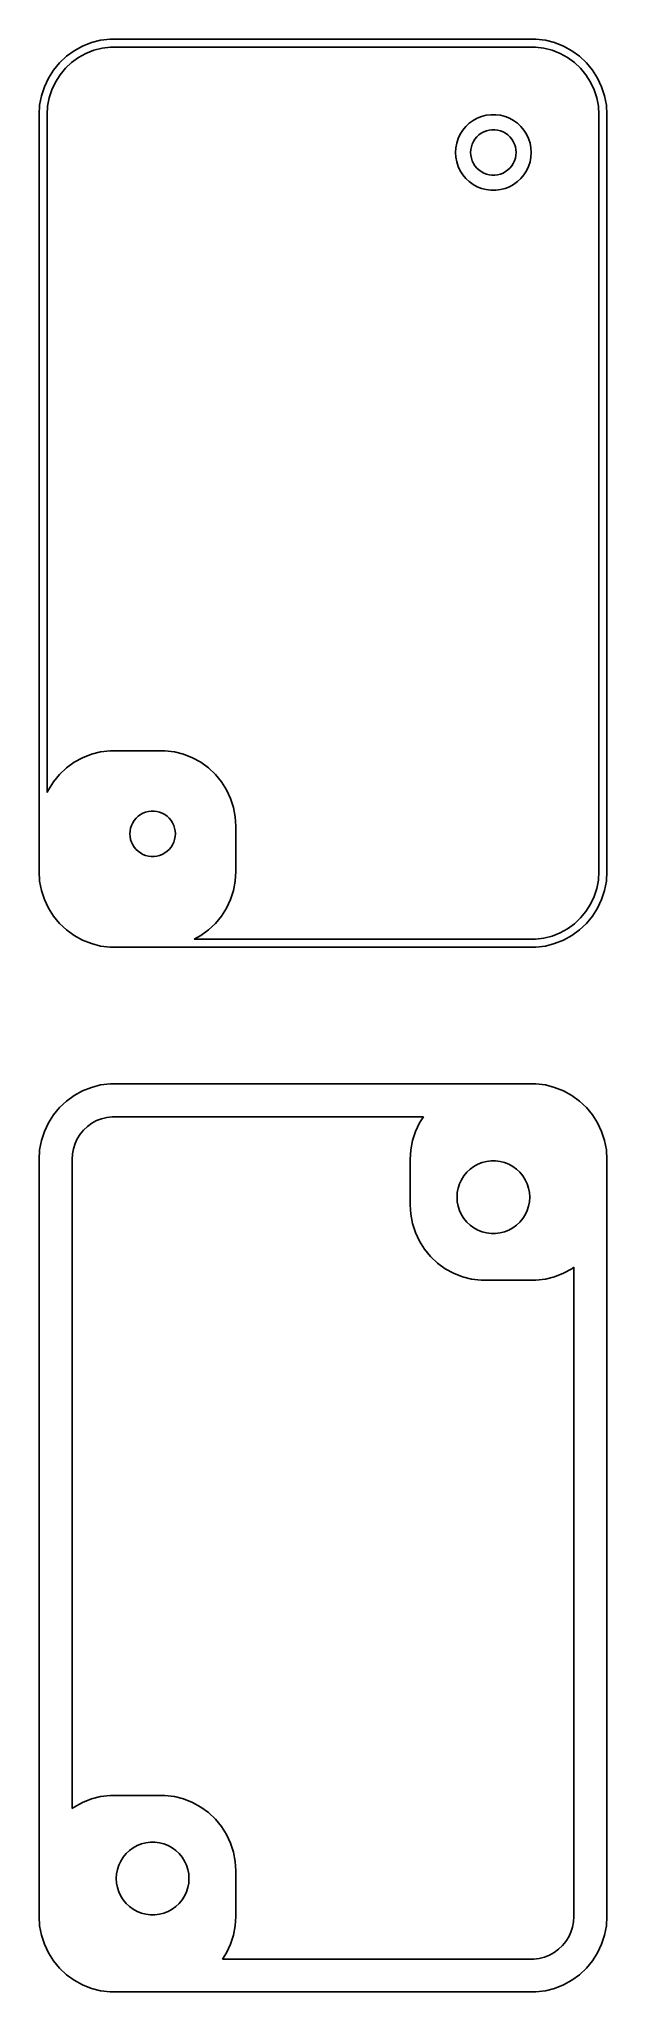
# Model space of a CAD drawing. Header units: metres. Extents: x -19 to 19, y 108 to 237.
import ezdxf

# ---------------------------------------------------------------- set-up
doc = ezdxf.new("R2010")
doc.units = ezdxf.units.M

msp = doc.modelspace()

# ---------------------------------------------------------------- linework, layer by layer
for p, q in [((-16.4291, 236.222), (-16.9371, 235.853)), ((-15.8789, 236.524), (-16.4291, 236.222)), ((-16.1444, 235.773), (-15.6526, 236.043)), ((-15.2951, 236.755), (-15.8789, 236.524)), ((-15.6526, 236.043), (-15.1308, 236.25)), ((-14.6869, 236.911), (-15.2951, 236.755)), ((-15.1308, 236.25), (-14.5873, 236.389)), ((-14.0639, 236.99), (-14.6869, 236.911)), ((-14.5873, 236.389), (-14.0306, 236.46)), ((14.0639, 236.99), (-14.0639, 236.99)), ((-14.0306, 236.46), (14.0306, 236.46)), ((14.0306, 236.46), (14.5873, 236.389)), ((14.6869, 236.911), (14.0639, 236.99)), ((14.5873, 236.389), (15.1308, 236.25)), ((15.2951, 236.755), (14.6869, 236.911)), ((15.1308, 236.25), (15.6526, 236.043)), ((15.8789, 236.524), (15.2951, 236.755)), ((15.6526, 236.043), (16.1444, 235.773)), ((16.4291, 236.222), (15.8789, 236.524)), ((16.9371, 235.853), (16.4291, 236.222)), ((-17.7951, 234.939), (-18.1315, 234.409)), ((-17.3948, 235.423), (-17.7951, 234.939)), ((-16.9371, 235.853), (-17.3948, 235.423)), ((-17.3651, 234.627), (-17.0074, 235.059)), ((-17.0074, 235.059), (-16.5983, 235.443)), ((-16.5983, 235.443), (-16.1444, 235.773)), ((16.1444, 235.773), (16.5983, 235.443)), ((16.5983, 235.443), (17.0074, 235.059)), ((17.3948, 235.423), (16.9371, 235.853)), ((17.0074, 235.059), (17.3651, 234.627)), ((17.7951, 234.939), (17.3948, 235.423)), ((18.1315, 234.409), (17.7951, 234.939)), ((-18.3989, 233.841), (-18.5929, 233.243)), ((-18.1315, 234.409), (-18.3989, 233.841)), ((-18.0782, 233.111), (-17.9047, 233.645)), ((-17.9047, 233.645), (-17.6658, 234.153)), ((-17.6658, 234.153), (-17.3651, 234.627)), ((17.3651, 234.627), (17.6658, 234.153)), ((17.6658, 234.153), (17.9047, 233.645)), ((17.9047, 233.645), (18.0782, 233.111)), ((18.3989, 233.841), (18.1315, 234.409)), ((18.5929, 233.243), (18.3989, 233.841)), ((-18.7106, 232.627), (-18.75, 232)), ((-18.5929, 233.243), (-18.7106, 232.627)), ((-18.2185, 232), (-18.1833, 232.56)), ((-18.1833, 232.56), (-18.0782, 233.111)), ((18.0782, 233.111), (18.1833, 232.56)), ((18.1833, 232.56), (18.2185, 232)), ((18.7106, 232.627), (18.5929, 233.243)), ((18.75, 232), (18.7106, 232.627)), ((-18.75, 232), (-18.75, 182)), ((-18.2185, 187.224), (-18.2185, 232)), ((9.22745, 230.969), (9.05922, 230.704)), ((9.42757, 231.211), (9.22745, 230.969)), ((9.65643, 231.426), (9.42757, 231.211)), ((9.91043, 231.611), (9.65643, 231.426)), ((10.1855, 231.762), (9.91043, 231.611)), ((10.4774, 231.878), (10.1855, 231.762)), ((10.7815, 231.956), (10.4774, 231.878)), ((10.6113, 230.857), (10.7865, 230.927)), ((11.093, 231.995), (10.7815, 231.956)), ((10.7865, 230.927), (10.9689, 230.973)), ((10.9689, 230.973), (11.1558, 230.997)), ((11.407, 231.995), (11.093, 231.995)), ((11.1558, 230.997), (11.3442, 230.997)), ((11.3442, 230.997), (11.5311, 230.973)), ((11.7184, 231.956), (11.407, 231.995)), ((11.5311, 230.973), (11.7135, 230.927)), ((11.7135, 230.927), (11.8887, 230.857)), ((12.0225, 231.878), (11.7184, 231.956)), ((12.3144, 231.762), (12.0225, 231.878)), ((12.5896, 231.611), (12.3144, 231.762)), ((12.8436, 231.426), (12.5896, 231.611)), ((13.0724, 231.211), (12.8436, 231.426)), ((13.2725, 230.969), (13.0724, 231.211)), ((13.4408, 230.704), (13.2725, 230.969)), ((18.2185, 232), (18.2185, 182)), ((18.75, 182), (18.75, 232)), ((8.7697, 229.813), (8.75, 229.5)), ((8.82854, 230.122), (8.7697, 229.813)), ((8.92555, 230.42), (8.82854, 230.122)), ((9.05922, 230.704), (8.92555, 230.42)), ((9.75, 229.5), (9.76183, 229.688)), ((9.76183, 229.688), (9.79712, 229.873)), ((9.79712, 229.873), (9.85533, 230.052)), ((9.85533, 230.052), (9.93553, 230.223)), ((9.93553, 230.223), (10.0365, 230.382)), ((10.0365, 230.382), (10.1565, 230.527)), ((10.1565, 230.527), (10.2939, 230.656)), ((10.2939, 230.656), (10.4463, 230.766)), ((10.4463, 230.766), (10.6113, 230.857)), ((11.8887, 230.857), (12.0537, 230.766)), ((12.0537, 230.766), (12.2061, 230.656)), ((12.2061, 230.656), (12.3434, 230.527)), ((12.3434, 230.527), (12.4635, 230.382)), ((12.4635, 230.382), (12.5645, 230.223)), ((12.5645, 230.223), (12.6447, 230.052)), ((12.6447, 230.052), (12.7029, 229.873)), ((12.7029, 229.873), (12.7382, 229.688)), ((12.7382, 229.688), (12.75, 229.5)), ((13.5744, 230.42), (13.4408, 230.704)), ((13.6714, 230.122), (13.5744, 230.42)), ((13.7303, 229.813), (13.6714, 230.122)), ((13.75, 229.5), (13.7303, 229.813)), ((8.75, 229.5), (8.7697, 229.187)), ((8.7697, 229.187), (8.82854, 228.878)), ((8.82854, 228.878), (8.92555, 228.58)), ((8.92555, 228.58), (9.05922, 228.296)), ((9.05922, 228.296), (9.22745, 228.031)), ((9.76183, 229.312), (9.75, 229.5)), ((9.79712, 229.127), (9.76183, 229.312)), ((9.85533, 228.948), (9.79712, 229.127)), ((9.93553, 228.777), (9.85533, 228.948)), ((10.0365, 228.618), (9.93553, 228.777)), ((10.1565, 228.473), (10.0365, 228.618)), ((10.2939, 228.344), (10.1565, 228.473)), ((10.4463, 228.234), (10.2939, 228.344)), ((12.2061, 228.344), (12.0537, 228.234)), ((12.3434, 228.473), (12.2061, 228.344)), ((12.4635, 228.618), (12.3434, 228.473)), ((12.5645, 228.777), (12.4635, 228.618)), ((12.6447, 228.948), (12.5645, 228.777)), ((12.7029, 229.127), (12.6447, 228.948)), ((12.7382, 229.312), (12.7029, 229.127)), ((12.75, 229.5), (12.7382, 229.312)), ((13.2725, 228.031), (13.4408, 228.296)), ((13.4408, 228.296), (13.5744, 228.58)), ((13.5744, 228.58), (13.6714, 228.878)), ((13.6714, 228.878), (13.7303, 229.187)), ((13.7303, 229.187), (13.75, 229.5)), ((9.22745, 228.031), (9.42757, 227.789)), ((9.42757, 227.789), (9.65643, 227.574)), ((9.65643, 227.574), (9.91043, 227.389)), ((9.91043, 227.389), (10.1855, 227.238)), ((10.1855, 227.238), (10.4774, 227.122)), ((10.6113, 228.143), (10.4463, 228.234)), ((10.4774, 227.122), (10.7815, 227.044)), ((10.7865, 228.073), (10.6113, 228.143)), ((10.7815, 227.044), (11.093, 227.005)), ((10.9689, 228.027), (10.7865, 228.073)), ((11.1558, 228.003), (10.9689, 228.027)), ((11.093, 227.005), (11.407, 227.005)), ((11.3442, 228.003), (11.1558, 228.003)), ((11.5311, 228.027), (11.3442, 228.003)), ((11.407, 227.005), (11.7184, 227.044)), ((11.7135, 228.073), (11.5311, 228.027)), ((11.8887, 228.143), (11.7135, 228.073)), ((11.7184, 227.044), (12.0225, 227.122)), ((12.0537, 228.234), (11.8887, 228.143)), ((12.0225, 227.122), (12.3144, 227.238)), ((12.3144, 227.238), (12.5896, 227.389)), ((12.5896, 227.389), (12.8436, 227.574)), ((12.8436, 227.574), (13.0724, 227.789)), ((13.0724, 227.789), (13.2725, 228.031)), ((-15.2951, 189.755), (-15.8789, 189.524)), ((-14.6869, 189.911), (-15.2951, 189.755)), ((-14.0639, 189.99), (-14.6869, 189.911)), ((-10.436, 189.99), (-14.0639, 189.99)), ((-9.81308, 189.911), (-10.436, 189.99)), ((-9.20491, 189.755), (-9.81308, 189.911)), ((-8.62109, 189.524), (-9.20491, 189.755)), ((-17.3948, 188.423), (-17.7951, 187.939)), ((-16.9371, 188.853), (-17.3948, 188.423)), ((-16.4291, 189.222), (-16.9371, 188.853)), ((-15.8789, 189.524), (-16.4291, 189.222)), ((-8.07086, 189.222), (-8.62109, 189.524)), ((-7.56287, 188.853), (-8.07086, 189.222)), ((-7.10515, 188.423), (-7.56287, 188.853)), ((-6.70491, 187.939), (-7.10515, 188.423)), ((-18.1315, 187.409), (-18.2185, 187.224)), ((-17.7951, 187.939), (-18.1315, 187.409)), ((-6.36845, 187.409), (-6.70491, 187.939)), ((-6.1011, 186.841), (-6.36845, 187.409)), ((-12.2061, 185.656), (-12.0537, 185.766)), ((-12.0537, 185.766), (-11.8887, 185.857)), ((-11.8887, 185.857), (-11.7135, 185.927)), ((-11.7135, 185.927), (-11.5311, 185.973)), ((-11.5311, 185.973), (-11.3442, 185.997)), ((-11.3442, 185.997), (-11.1558, 185.997)), ((-11.1558, 185.997), (-10.9689, 185.973)), ((-10.9689, 185.973), (-10.7865, 185.927)), ((-10.7865, 185.927), (-10.6113, 185.857)), ((-10.6113, 185.857), (-10.4463, 185.766)), ((-10.4463, 185.766), (-10.2939, 185.656)), ((-5.90707, 186.243), (-6.1011, 186.841)), ((-5.78941, 185.627), (-5.90707, 186.243)), ((-12.75, 184.5), (-12.7382, 184.688)), ((-12.7382, 184.312), (-12.75, 184.5)), ((-12.7382, 184.688), (-12.7029, 184.873)), ((-12.7029, 184.873), (-12.6447, 185.052)), ((-12.6447, 185.052), (-12.5645, 185.223)), ((-12.5645, 185.223), (-12.4635, 185.382)), ((-12.4635, 185.382), (-12.3434, 185.527)), ((-12.3434, 185.527), (-12.2061, 185.656)), ((-10.2939, 185.656), (-10.1565, 185.527)), ((-10.1565, 185.527), (-10.0365, 185.382)), ((-10.0365, 185.382), (-9.93553, 185.223)), ((-9.93553, 185.223), (-9.85533, 185.052)), ((-9.85533, 185.052), (-9.79712, 184.873)), ((-9.79712, 184.873), (-9.76183, 184.688)), ((-9.76183, 184.688), (-9.75, 184.5)), ((-9.75, 184.5), (-9.76183, 184.312)), ((-5.75, 185), (-5.78941, 185.627)), ((-5.75, 182), (-5.75, 185)), ((-12.7029, 184.127), (-12.7382, 184.312)), ((-12.6447, 183.948), (-12.7029, 184.127)), ((-12.5645, 183.777), (-12.6447, 183.948)), ((-12.4635, 183.618), (-12.5645, 183.777)), ((-12.3434, 183.473), (-12.4635, 183.618)), ((-12.2061, 183.344), (-12.3434, 183.473)), ((-12.0537, 183.234), (-12.2061, 183.344)), ((-11.8887, 183.143), (-12.0537, 183.234)), ((-10.4463, 183.234), (-10.6113, 183.143)), ((-10.2939, 183.344), (-10.4463, 183.234)), ((-10.1565, 183.473), (-10.2939, 183.344)), ((-10.0365, 183.618), (-10.1565, 183.473)), ((-9.93553, 183.777), (-10.0365, 183.618)), ((-9.85533, 183.948), (-9.93553, 183.777)), ((-9.79712, 184.127), (-9.85533, 183.948)), ((-9.76183, 184.312), (-9.79712, 184.127)), ((-18.75, 182), (-18.7106, 181.373)), ((-11.7135, 183.073), (-11.8887, 183.143)), ((-11.5311, 183.027), (-11.7135, 183.073)), ((-11.3442, 183.003), (-11.5311, 183.027)), ((-11.1558, 183.003), (-11.3442, 183.003)), ((-10.9689, 183.027), (-11.1558, 183.003)), ((-10.7865, 183.073), (-10.9689, 183.027)), ((-10.6113, 183.143), (-10.7865, 183.073)), ((-5.78941, 181.373), (-5.75, 182)), ((18.2185, 182), (18.1833, 181.44)), ((18.7106, 181.373), (18.75, 182)), ((-18.7106, 181.373), (-18.5929, 180.757)), ((-18.5929, 180.757), (-18.3989, 180.159)), ((-6.1011, 180.159), (-5.90707, 180.757)), ((-5.90707, 180.757), (-5.78941, 181.373)), ((18.0782, 180.889), (17.9047, 180.355)), ((18.1833, 181.44), (18.0782, 180.889)), ((18.3989, 180.159), (18.5929, 180.757)), ((18.5929, 180.757), (18.7106, 181.373)), ((-18.3989, 180.159), (-18.1315, 179.591)), ((-18.1315, 179.591), (-17.7951, 179.061)), ((-6.70491, 179.061), (-6.36845, 179.591)), ((-6.36845, 179.591), (-6.1011, 180.159)), ((17.3651, 179.373), (17.0074, 178.941)), ((17.6658, 179.847), (17.3651, 179.373)), ((17.9047, 180.355), (17.6658, 179.847)), ((17.7951, 179.061), (18.1315, 179.591)), ((18.1315, 179.591), (18.3989, 180.159)), ((-17.7951, 179.061), (-17.3948, 178.577)), ((-17.3948, 178.577), (-16.9371, 178.147)), ((-16.9371, 178.147), (-16.4291, 177.778)), ((-8.07086, 177.778), (-7.56287, 178.147)), ((-7.56287, 178.147), (-7.10515, 178.577)), ((-7.10515, 178.577), (-6.70491, 179.061)), ((16.1444, 178.227), (15.6526, 177.957)), ((16.5983, 178.557), (16.1444, 178.227)), ((16.4291, 177.778), (16.9371, 178.147)), ((17.0074, 178.941), (16.5983, 178.557)), ((16.9371, 178.147), (17.3948, 178.577)), ((17.3948, 178.577), (17.7951, 179.061)), ((-16.4291, 177.778), (-15.8789, 177.476)), ((-15.8789, 177.476), (-15.2951, 177.245)), ((-15.2951, 177.245), (-14.6869, 177.089)), ((-14.6869, 177.089), (-14.0639, 177.01)), ((-14.0639, 177.01), (14.0639, 177.01)), ((-8.50392, 177.54), (-8.07086, 177.778)), ((14.0306, 177.54), (-8.50392, 177.54)), ((14.5873, 177.611), (14.0306, 177.54)), ((14.0639, 177.01), (14.6869, 177.089)), ((15.1308, 177.75), (14.5873, 177.611)), ((14.6869, 177.089), (15.2951, 177.245)), ((15.6526, 177.957), (15.1308, 177.75)), ((15.2951, 177.245), (15.8789, 177.476)), ((15.8789, 177.476), (16.4291, 177.778)), ((-15.2951, 167.755), (-15.8789, 167.524)), ((-14.6869, 167.911), (-15.2951, 167.755)), ((-14.0639, 167.99), (-14.6869, 167.911)), ((14.0639, 167.99), (-14.0639, 167.99)), ((14.6869, 167.911), (14.0639, 167.99)), ((15.2951, 167.755), (14.6869, 167.911)), ((15.8789, 167.524), (15.2951, 167.755)), ((-17.3948, 166.423), (-17.7951, 165.939)), ((-16.9371, 166.853), (-17.3948, 166.423)), ((-16.4291, 167.222), (-16.9371, 166.853)), ((-15.8789, 167.524), (-16.4291, 167.222)), ((16.4291, 167.222), (15.8789, 167.524)), ((16.9371, 166.853), (16.4291, 167.222)), ((17.3948, 166.423), (16.9371, 166.853)), ((17.7951, 165.939), (17.3948, 166.423)), ((-18.1315, 165.409), (-18.3989, 164.841)), ((-17.7951, 165.939), (-18.1315, 165.409)), ((-15.8082, 164.933), (-15.5497, 165.175)), ((-15.5497, 165.175), (-15.2628, 165.384)), ((-15.2628, 165.384), (-14.9521, 165.555)), ((-14.9521, 165.555), (-14.6225, 165.685)), ((-14.6225, 165.685), (-14.2791, 165.773)), ((-14.2791, 165.773), (-13.9273, 165.818)), ((-13.9273, 165.818), (6.62805, 165.818)), ((6.36845, 165.409), (6.1011, 164.841)), ((6.62805, 165.818), (6.36845, 165.409)), ((18.1315, 165.409), (17.7951, 165.939)), ((18.3989, 164.841), (18.1315, 165.409)), ((-18.5929, 164.243), (-18.7106, 163.627)), ((-18.3989, 164.841), (-18.5929, 164.243)), ((-16.4847, 163.702), (-16.3751, 164.039)), ((-16.3751, 164.039), (-16.2242, 164.36)), ((-16.2242, 164.36), (-16.0342, 164.66)), ((-16.0342, 164.66), (-15.8082, 164.933)), ((5.90707, 164.243), (5.78941, 163.627)), ((6.1011, 164.841), (5.90707, 164.243)), ((18.5929, 164.243), (18.3989, 164.841)), ((18.7106, 163.627), (18.5929, 164.243)), ((-18.7106, 163.627), (-18.75, 163)), ((-18.75, 163), (-18.75, 113)), ((-16.5734, 163), (-16.5511, 163.354)), ((-16.5734, 120.117), (-16.5734, 163)), ((-16.5511, 163.354), (-16.4847, 163.702)), ((5.78941, 163.627), (5.75, 163)), ((5.75, 163), (5.75, 160)), ((9.72017, 162.349), (9.964, 162.526)), ((9.964, 162.526), (10.2281, 162.672)), ((10.2281, 162.672), (10.5083, 162.783)), ((10.5083, 162.783), (10.8003, 162.857)), ((10.8003, 162.857), (11.0993, 162.895)), ((11.0993, 162.895), (11.4007, 162.895)), ((11.4007, 162.895), (11.6997, 162.857)), ((11.6997, 162.857), (11.9916, 162.783)), ((11.9916, 162.783), (12.2719, 162.672)), ((12.2719, 162.672), (12.536, 162.526)), ((12.536, 162.526), (12.7798, 162.349)), ((18.75, 163), (18.7106, 163.627)), ((18.75, 113), (18.75, 163)), ((8.9254, 161.097), (9.01852, 161.383)), ((9.01852, 161.383), (9.14685, 161.656)), ((9.14685, 161.656), (9.30835, 161.911)), ((9.30835, 161.911), (9.50047, 162.143)), ((9.50047, 162.143), (9.72017, 162.349)), ((12.7798, 162.349), (12.9995, 162.143)), ((12.9995, 162.143), (13.1916, 161.911)), ((13.1916, 161.911), (13.3531, 161.656)), ((13.3531, 161.656), (13.4815, 161.383)), ((13.4815, 161.383), (13.5746, 161.097)), ((5.75, 160), (5.78941, 159.373)), ((8.84999, 160.5), (8.86891, 160.801)), ((8.86891, 160.199), (8.84999, 160.5)), ((8.86891, 160.801), (8.9254, 161.097)), ((8.9254, 159.903), (8.86891, 160.199)), ((13.5746, 161.097), (13.6311, 160.801)), ((13.6311, 160.199), (13.5746, 159.903)), ((13.6311, 160.801), (13.65, 160.5)), ((13.65, 160.5), (13.6311, 160.199)), ((5.78941, 159.373), (5.90707, 158.757)), ((5.90707, 158.757), (6.1011, 158.159)), ((9.01852, 159.617), (8.9254, 159.903)), ((9.14685, 159.344), (9.01852, 159.617)), ((9.30835, 159.089), (9.14685, 159.344)), ((9.50047, 158.857), (9.30835, 159.089)), ((9.72017, 158.651), (9.50047, 158.857)), ((9.964, 158.474), (9.72017, 158.651)), ((12.7798, 158.651), (12.536, 158.474)), ((12.9995, 158.857), (12.7798, 158.651)), ((13.1916, 159.089), (12.9995, 158.857)), ((13.3531, 159.344), (13.1916, 159.089)), ((13.4815, 159.617), (13.3531, 159.344)), ((13.5746, 159.903), (13.4815, 159.617)), ((6.1011, 158.159), (6.36845, 157.591)), ((6.36845, 157.591), (6.70491, 157.061)), ((10.2281, 158.328), (9.964, 158.474)), ((10.5083, 158.217), (10.2281, 158.328)), ((10.8003, 158.143), (10.5083, 158.217)), ((11.0993, 158.105), (10.8003, 158.143)), ((11.4007, 158.105), (11.0993, 158.105)), ((11.6997, 158.143), (11.4007, 158.105)), ((11.9916, 158.217), (11.6997, 158.143)), ((12.2719, 158.328), (11.9916, 158.217)), ((12.536, 158.474), (12.2719, 158.328)), ((6.70491, 157.061), (7.10515, 156.577)), ((7.10515, 156.577), (7.56287, 156.147)), ((7.56287, 156.147), (8.07086, 155.778)), ((8.07086, 155.778), (8.62109, 155.476)), ((8.62109, 155.476), (9.20491, 155.245)), ((9.20491, 155.245), (9.81308, 155.089)), ((9.81308, 155.089), (10.436, 155.01)), ((10.436, 155.01), (14.0639, 155.01)), ((14.0639, 155.01), (14.6869, 155.089)), ((14.6869, 155.089), (15.2951, 155.245)), ((15.2951, 155.245), (15.8789, 155.476)), ((15.8789, 155.476), (16.4291, 155.778)), ((16.4291, 155.778), (16.5734, 155.883)), ((16.5734, 155.883), (16.5734, 113)), ((-16.4291, 120.222), (-16.5734, 120.117)), ((-15.8789, 120.524), (-16.4291, 120.222)), ((-15.2951, 120.755), (-15.8789, 120.524)), ((-14.6869, 120.911), (-15.2951, 120.755)), ((-14.0639, 120.99), (-14.6869, 120.911)), ((-10.436, 120.99), (-14.0639, 120.99)), ((-9.81308, 120.911), (-10.436, 120.99)), ((-9.20491, 120.755), (-9.81308, 120.911)), ((-8.62109, 120.524), (-9.20491, 120.755)), ((-8.07086, 120.222), (-8.62109, 120.524)), ((-7.56287, 119.853), (-8.07086, 120.222)), ((-7.10515, 119.423), (-7.56287, 119.853)), ((-6.70491, 118.939), (-7.10515, 119.423)), ((-6.36845, 118.409), (-6.70491, 118.939)), ((-12.7798, 117.349), (-12.536, 117.526)), ((-12.536, 117.526), (-12.2719, 117.672)), ((-12.2719, 117.672), (-11.9916, 117.783)), ((-11.9916, 117.783), (-11.6997, 117.857)), ((-11.6997, 117.857), (-11.4007, 117.895)), ((-11.4007, 117.895), (-11.0993, 117.895)), ((-11.0993, 117.895), (-10.8003, 117.857)), ((-10.8003, 117.857), (-10.5083, 117.783)), ((-10.5083, 117.783), (-10.2281, 117.672)), ((-10.2281, 117.672), (-9.964, 117.526)), ((-9.964, 117.526), (-9.72017, 117.349)), ((-6.1011, 117.841), (-6.36845, 118.409)), ((-5.90707, 117.243), (-6.1011, 117.841)), ((-13.6311, 115.801), (-13.5746, 116.097)), ((-13.5746, 116.097), (-13.4815, 116.383)), ((-13.4815, 116.383), (-13.3531, 116.656)), ((-13.3531, 116.656), (-13.1916, 116.911)), ((-13.1916, 116.911), (-12.9995, 117.143)), ((-12.9995, 117.143), (-12.7798, 117.349)), ((-9.72017, 117.349), (-9.50047, 117.143)), ((-9.50047, 117.143), (-9.30835, 116.911)), ((-9.30835, 116.911), (-9.14685, 116.656)), ((-9.14685, 116.656), (-9.01852, 116.383)), ((-9.01852, 116.383), (-8.9254, 116.097)), ((-8.9254, 116.097), (-8.86891, 115.801)), ((-5.78941, 116.627), (-5.90707, 117.243)), ((-5.75, 116), (-5.78941, 116.627)), ((-13.65, 115.5), (-13.6311, 115.801)), ((-13.6311, 115.199), (-13.65, 115.5)), ((-13.5746, 114.903), (-13.6311, 115.199)), ((-13.4815, 114.617), (-13.5746, 114.903)), ((-8.9254, 114.903), (-9.01852, 114.617)), ((-8.86891, 115.199), (-8.9254, 114.903)), ((-8.86891, 115.801), (-8.84999, 115.5)), ((-8.84999, 115.5), (-8.86891, 115.199)), ((-5.75, 113), (-5.75, 116)), ((-13.3531, 114.344), (-13.4815, 114.617)), ((-13.1916, 114.089), (-13.3531, 114.344)), ((-12.9995, 113.857), (-13.1916, 114.089)), ((-12.7798, 113.651), (-12.9995, 113.857)), ((-12.536, 113.474), (-12.7798, 113.651)), ((-9.72017, 113.651), (-9.964, 113.474)), ((-9.50047, 113.857), (-9.72017, 113.651)), ((-9.30835, 114.089), (-9.50047, 113.857)), ((-9.14685, 114.344), (-9.30835, 114.089)), ((-9.01852, 114.617), (-9.14685, 114.344)), ((-18.75, 113), (-18.7106, 112.373)), ((-18.7106, 112.373), (-18.5929, 111.757)), ((-12.2719, 113.328), (-12.536, 113.474)), ((-11.9916, 113.217), (-12.2719, 113.328)), ((-11.6997, 113.143), (-11.9916, 113.217)), ((-11.4007, 113.105), (-11.6997, 113.143)), ((-11.0993, 113.105), (-11.4007, 113.105)), ((-10.8003, 113.143), (-11.0993, 113.105)), ((-10.5083, 113.217), (-10.8003, 113.143)), ((-10.2281, 113.328), (-10.5083, 113.217)), ((-9.964, 113.474), (-10.2281, 113.328)), ((-5.90707, 111.757), (-5.78941, 112.373)), ((-5.78941, 112.373), (-5.75, 113)), ((16.4847, 112.298), (16.3751, 111.961)), ((16.5511, 112.646), (16.4847, 112.298)), ((16.5734, 113), (16.5511, 112.646)), ((18.5929, 111.757), (18.7106, 112.373)), ((18.7106, 112.373), (18.75, 113)), ((-18.5929, 111.757), (-18.3989, 111.159)), ((-18.3989, 111.159), (-18.1315, 110.591)), ((-6.36845, 110.591), (-6.1011, 111.159)), ((-6.1011, 111.159), (-5.90707, 111.757)), ((15.8082, 111.067), (15.5497, 110.825)), ((16.0342, 111.34), (15.8082, 111.067)), ((16.2242, 111.64), (16.0342, 111.34)), ((16.3751, 111.961), (16.2242, 111.64)), ((18.1315, 110.591), (18.3989, 111.159)), ((18.3989, 111.159), (18.5929, 111.757)), ((-18.1315, 110.591), (-17.7951, 110.061)), ((-17.7951, 110.061), (-17.3948, 109.577)), ((-6.62805, 110.182), (-6.36845, 110.591)), ((13.9273, 110.182), (-6.62805, 110.182)), ((14.2791, 110.227), (13.9273, 110.182)), ((14.6225, 110.315), (14.2791, 110.227)), ((14.9521, 110.445), (14.6225, 110.315)), ((15.2628, 110.616), (14.9521, 110.445)), ((15.5497, 110.825), (15.2628, 110.616)), ((17.3948, 109.577), (17.7951, 110.061)), ((17.7951, 110.061), (18.1315, 110.591)), ((-17.3948, 109.577), (-16.9371, 109.147)), ((-16.9371, 109.147), (-16.4291, 108.778)), ((-16.4291, 108.778), (-15.8789, 108.476)), ((-15.8789, 108.476), (-15.2951, 108.245)), ((15.2951, 108.245), (15.8789, 108.476)), ((15.8789, 108.476), (16.4291, 108.778)), ((16.4291, 108.778), (16.9371, 109.147)), ((16.9371, 109.147), (17.3948, 109.577)), ((-15.2951, 108.245), (-14.6869, 108.089)), ((-14.6869, 108.089), (-14.0639, 108.01)), ((-14.0639, 108.01), (14.0639, 108.01)), ((14.0639, 108.01), (14.6869, 108.089)), ((14.6869, 108.089), (15.2951, 108.245))]:
    msp.add_line(p, q)

doc.saveas('drawing.dxf')
